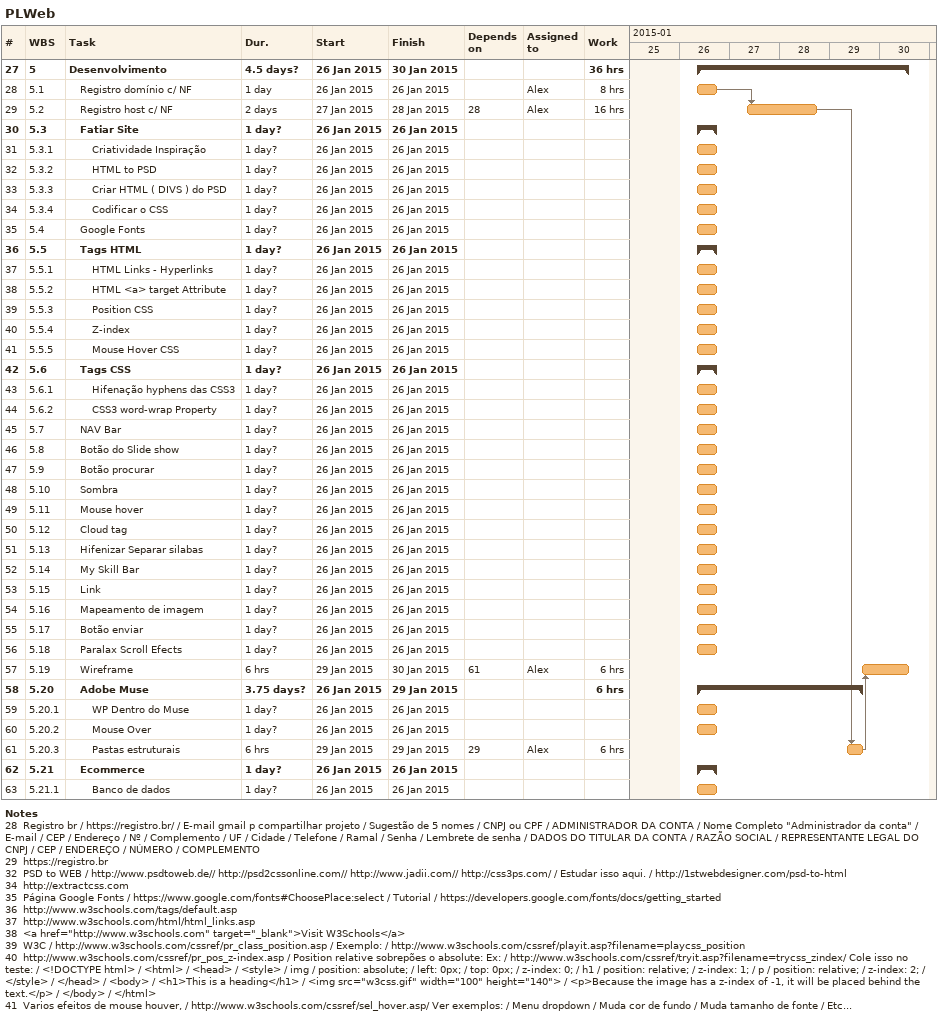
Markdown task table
PLWeb

| ID | WBS | Task | Duration | Start | Finish | Predecessors | Resources | Work (h) |
|---|---|---|---|---|---|---|---|---|
| 27 | 5 | **Desenvolvimento** | 4.5d? | 2015-01-26 | 2015-01-30 |  |  | 36 |
| 28 | 5.1 | Registro domínio c/ NF | 1d | 2015-01-26 | 2015-01-26 |  | Alex | 8 |
| 29 | 5.2 | Registro host c/ NF | 2d | 2015-01-27 | 2015-01-28 | 28 | Alex | 16 |
| 30 | 5.3 | **Fatiar Site** | 1d? | 2015-01-26 | 2015-01-26 |  |  |  |
| 31 | 5.3.1 | Criatividade Inspiração | 1d? | 2015-01-26 | 2015-01-26 |  |  |  |
| 32 | 5.3.2 | HTML to PSD | 1d? | 2015-01-26 | 2015-01-26 |  |  |  |
| 33 | 5.3.3 | Criar HTML ( DIVS ) do PSD | 1d? | 2015-01-26 | 2015-01-26 |  |  |  |
| 34 | 5.3.4 | Codificar o CSS | 1d? | 2015-01-26 | 2015-01-26 |  |  |  |
| 35 | 5.4 | Google Fonts | 1d? | 2015-01-26 | 2015-01-26 |  |  |  |
| 36 | 5.5 | **Tags HTML** | 1d? | 2015-01-26 | 2015-01-26 |  |  |  |
| 37 | 5.5.1 | HTML Links - Hyperlinks | 1d? | 2015-01-26 | 2015-01-26 |  |  |  |
| 38 | 5.5.2 | HTML <a> target Attribute | 1d? | 2015-01-26 | 2015-01-26 |  |  |  |
| 39 | 5.5.3 | Position CSS | 1d? | 2015-01-26 | 2015-01-26 |  |  |  |
| 40 | 5.5.4 | Z-index | 1d? | 2015-01-26 | 2015-01-26 |  |  |  |
| 41 | 5.5.5 | Mouse Hover CSS | 1d? | 2015-01-26 | 2015-01-26 |  |  |  |
| 42 | 5.6 | **Tags CSS** | 1d? | 2015-01-26 | 2015-01-26 |  |  |  |
| 43 | 5.6.1 | Hifenação hyphens das CSS3 | 1d? | 2015-01-26 | 2015-01-26 |  |  |  |
| 44 | 5.6.2 | CSS3 word-wrap Property | 1d? | 2015-01-26 | 2015-01-26 |  |  |  |
| 45 | 5.7 | NAV Bar | 1d? | 2015-01-26 | 2015-01-26 |  |  |  |
| 46 | 5.8 | Botão do Slide show | 1d? | 2015-01-26 | 2015-01-26 |  |  |  |
| 47 | 5.9 | Botão procurar | 1d? | 2015-01-26 | 2015-01-26 |  |  |  |
| 48 | 5.10 | Sombra | 1d? | 2015-01-26 | 2015-01-26 |  |  |  |
| 49 | 5.11 | Mouse hover | 1d? | 2015-01-26 | 2015-01-26 |  |  |  |
| 50 | 5.12 | Cloud tag | 1d? | 2015-01-26 | 2015-01-26 |  |  |  |
| 51 | 5.13 | Hifenizar Separar silabas | 1d? | 2015-01-26 | 2015-01-26 |  |  |  |
| 52 | 5.14 | My Skill Bar | 1d? | 2015-01-26 | 2015-01-26 |  |  |  |
| 53 | 5.15 | Link | 1d? | 2015-01-26 | 2015-01-26 |  |  |  |
| 54 | 5.16 | Mapeamento de imagem | 1d? | 2015-01-26 | 2015-01-26 |  |  |  |
| 55 | 5.17 | Botão enviar | 1d? | 2015-01-26 | 2015-01-26 |  |  |  |
| 56 | 5.18 | Paralax Scroll Efects | 1d? | 2015-01-26 | 2015-01-26 |  |  |  |
| 57 | 5.19 | Wireframe | 6h | 2015-01-29 | 2015-01-30 | 61 | Alex | 6 |
| 58 | 5.20 | **Adobe Muse** | 3.75d? | 2015-01-26 | 2015-01-29 |  |  | 6 |
| 59 | 5.20.1 | WP Dentro do Muse | 1d? | 2015-01-26 | 2015-01-26 |  |  |  |
| 60 | 5.20.2 | Mouse Over | 1d? | 2015-01-26 | 2015-01-26 |  |  |  |
| 61 | 5.20.3 | Pastas estruturais | 6h | 2015-01-29 | 2015-01-29 | 29 | Alex | 6 |
| 62 | 5.21 | **Ecommerce** | 1d? | 2015-01-26 | 2015-01-26 |  |  |  |
| 63 | 5.21.1 | Banco de dados | 1d? | 2015-01-26 | 2015-01-26 |  |  |  |

Notes
- 28: Registro br / https://registro.br/ / E-mail gmail p compartilhar projeto / Sugestão de 5 nomes / CNPJ ou CPF / ADMINISTRADOR DA CONTA / Nome Completo "Administrador da conta" / E-mail / CEP / Endereço / Nº / Complemento / UF / Cidade / Telefone / Ramal / Senha / Lembrete de senha / DADOS DO TITULAR DA CONTA / RAZÃO SOCIAL / REPRESENTANTE LEGAL DO CNPJ / CEP / ENDEREÇO / NÚMERO / COMPLEMENTO
- 29: https://registro.br
- 32: PSD to WEB / http://www.psdtoweb.de// http://psd2cssonline.com// http://www.jadii.com// http://css3ps.com/ / Estudar isso aqui. / http://1stwebdesigner.com/psd-to-html
- 34: http://extractcss.com
- 35: Página Google Fonts / https://www.google.com/fonts#ChoosePlace:select / Tutorial / https://developers.google.com/fonts/docs/getting_started
- 36: http://www.w3schools.com/tags/default.asp
- 37: http://www.w3schools.com/html/html_links.asp
- 38: <a href="http://www.w3schools.com" target="_blank">Visit W3Schools</a>
- 39: W3C / http://www.w3schools.com/cssref/pr_class_position.asp / Exemplo: / http://www.w3schools.com/cssref/playit.asp?filename=playcss_position
- 40: http://www.w3schools.com/cssref/pr_pos_z-index.asp / Position relative sobrepões o absolute: Ex: / http://www.w3schools.com/cssref/tryit.asp?filename=trycss_zindex/ Cole isso no teste: / <!DOCTYPE html> / <html> / <head> / <style> / img / position: absolute; / left: 0px; / top: 0px; / z-index: 0; / h1 / position: relative; / z-index: 1; / p / position: relative; / z-index: 2; / </style> / </head> / <body> / <h1>This is a heading</h1> / <img src="w3css.gif" width="100" height="140"> / <p>Because the image has a z-index of -1, it will be placed behind the text.</p> / </body> / </html>
- 41: Varios efeitos de mouse houver, / http://www.w3schools.com/cssref/sel_hover.asp/ Ver exemplos: / Menu dropdown / Muda cor de fundo / Muda tamanho de fonte / Etc...
